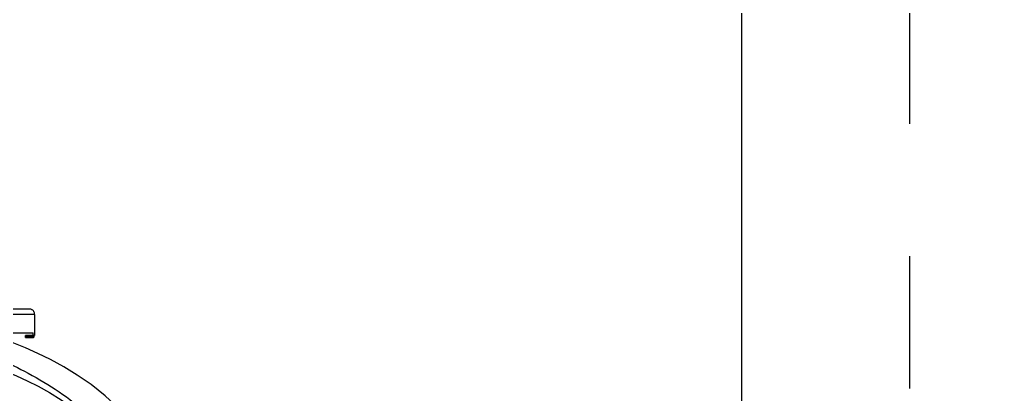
# Model space of a CAD drawing. Header units: millimetres. Extents: x 17886 to 18265, y -8727 to -7321.
# Drawn here: x 17933.659 to 17937.398, y -8654.035 to -8652.621 of the extents above; entities that cross this region are included whole.
import ezdxf

# ---------------------------------------------------------------- set-up
doc = ezdxf.new("R2010")
doc.units = ezdxf.units.MM
doc.linetypes.add('EPL_DASH', pattern=[1, 0.5, -0.5])
doc.layers.add('3884027_DKREDXF_CONTINUOUS_LINE', color=7, linetype='Continuous')
doc.layers.add('vanjski i unutarnji zid', color=7, linetype='Continuous')
doc.layers.add('CRTANJE', color=4, linetype='Continuous', lineweight=30)

msp = doc.modelspace()

# ---------------------------------------------------------------- linework, layer by layer
at = {"layer": '3884027_DKREDXF_CONTINUOUS_LINE', "color": 6, "linetype": 'EPL_DASH'}
for p, q in [((17933.71472, -8653.73307), (17933.12122, -8653.73307)), ((17933.69472, -8653.71307), (17933.14122, -8653.71307)), ((17933.71472, -8653.73307), (17933.71472, -8653.81307)), ((17933.51898, -8653.80307), (17933.70958, -8653.80307)), ((17933.70958, -8653.81307), (17933.68047, -8653.81307)), ((17933.71465, -8653.81307), (17933.71472, -8653.81307))]:
    msp.add_line(p, q, dxfattribs=at)
at = {"layer": '3884027_DKREDXF_CONTINUOUS_LINE', "color": 7, "linetype": 'EPL_DASH'}
for p, q in [((17933.68047, -8653.8209), (17933.68047, -8653.81307)), ((17933.68047, -8653.81575), (17933.70958, -8653.81575)), ((17933.68047, -8653.8209), (17933.71026, -8653.8209)), ((17933.70958, -8653.81874), (17933.70958, -8653.80307))]:
    msp.add_line(p, q, dxfattribs=at)
at = {"layer": '3884027_DKREDXF_CONTINUOUS_LINE', "color": 6, "linetype": 'EPL_DASH'}
for points in [[(17934.17239, -8654.27814), (17934.13109, -8654.20742), (17934.08419, -8654.14442), (17934.03358, -8654.08894), (17933.98098, -8654.04052), (17933.92792, -8653.9986), (17933.87566, -8653.96249), (17933.82476, -8653.9313), (17933.77535, -8653.90419), (17933.72739, -8653.88046), (17933.68093, -8653.85965), (17933.63643, -8653.84161), (17933.59433, -8653.82623), (17933.55513, -8653.81343), (17933.51944, -8653.80318), (17933.48777, -8653.79543), (17933.46036, -8653.79005), (17933.437, -8653.78689), (17933.41705, -8653.78589), (17933.3986, -8653.78737), (17933.37873, -8653.79338), (17933.35767, -8653.80891)], [(17933.41644, -8653.89675), (17933.42329, -8653.89696), (17933.43631, -8653.89847), (17933.45472, -8653.90173), (17933.47799, -8653.90699), (17933.50548, -8653.91433), (17933.53661, -8653.92383), (17933.5708, -8653.93549), (17933.60746, -8653.94933), (17933.64618, -8653.9654), (17933.68655, -8653.9838), (17933.72821, -8654.00465), (17933.77111, -8654.02835), (17933.81529, -8654.05548), (17933.86064, -8654.08674), (17933.9067, -8654.12291), (17933.95243, -8654.16461), (17933.99655, -8654.21242), (17934.03748, -8654.26685)]]:
    msp.add_lwpolyline(points, dxfattribs=at)
at = {"layer": '3884027_DKREDXF_CONTINUOUS_LINE', "color": 7, "linetype": 'EPL_DASH'}
msp.add_lwpolyline([(17933.71026, -8653.8209), (17933.71021, -8653.82105), (17933.71015, -8653.82116), (17933.71009, -8653.82122), (17933.71002, -8653.82124), (17933.70996, -8653.8212), (17933.7099, -8653.82111), (17933.70984, -8653.82098), (17933.70978, -8653.82081), (17933.70973, -8653.82059), (17933.70969, -8653.82034), (17933.70965, -8653.82006), (17933.70962, -8653.81975), (17933.7096, -8653.81942), (17933.70958, -8653.81908), (17933.70958, -8653.81874)], dxfattribs=at)
at = {"layer": '3884027_DKREDXF_CONTINUOUS_LINE', "color": 6, "linetype": 'EPL_DASH'}
msp.add_arc((17933.69472, -8653.73307), 0.02, 0, 90, dxfattribs=at)
at = {"layer": '3884027_DKREDXF_CONTINUOUS_LINE', "color": 7, "linetype": 'EPL_DASH'}
for points, knots in [([(17933.71077, -8653.81919), (17933.71068, -8653.81947), (17933.7105, -8653.82005), (17933.7103, -8653.82061), (17933.71019, -8653.8209)], [0, 0, 0, 0, 0.4980524, 1, 1, 1, 1]), ([(17933.71169, -8653.81575), (17933.71154, -8653.81632), (17933.71126, -8653.81747), (17933.71094, -8653.81862), (17933.71077, -8653.81919)], [0, 0, 0, 0, 0.4987717, 1, 1, 1, 1])]:
    msp.add_open_spline(points, degree=3, knots=knots, dxfattribs=at)
at = {"layer": '3884027_DKREDXF_CONTINUOUS_LINE', "color": 6, "linetype": 'EPL_DASH'}
for points, knots in [([(17933.71193, -8653.81526), (17933.7119, -8653.81544), (17933.71184, -8653.81581), (17933.71179, -8653.81618), (17933.71176, -8653.81638)], [0, 0, 0, 0, 0.4666526, 1, 1, 1, 1]), ([(17933.71295, -8653.81307), (17933.71276, -8653.81307), (17933.71201, -8653.8137), (17933.71203, -8653.81462), (17933.71193, -8653.81526)], [0, 0, 0, 0, 0.2290824, 1, 1, 1, 1]), ([(17933.46471, -8653.86134), (17933.54288, -8653.8845), (17933.70177, -8653.95268), (17933.84676, -8654.04848), (17933.91369, -8654.10917)], [0, 0, 0, 0, 0.4743468, 1, 1, 1, 1])]:
    msp.add_open_spline(points, degree=3, knots=knots, dxfattribs=at)
at = {"layer": 'CRTANJE', "lineweight": 30}
msp.add_lwpolyline([(17938.48699, -8665.00357), (17938.48699, -8640.31357), (17936.38699, -8640.31357), (17936.38699, -8665.00357)], close=True, dxfattribs=at)
at = {"layer": 'vanjski i unutarnji zid', "color": 0, "linetype": 'EPL_DASH'}
msp.add_lwpolyline([(17937.52197, -8654.47557), (17937.52197, -8644.01357, 0.4142136), (17937.22197, -8643.71357), (17924.952, -8643.71357), (17925.202, -8644.21357), (17936.72197, -8644.21357, -0.4142136), (17937.02197, -8644.51357), (17937.02197, -8654.47557)], format="xyb", close=True, dxfattribs=at)

doc.saveas('drawing.dxf')
